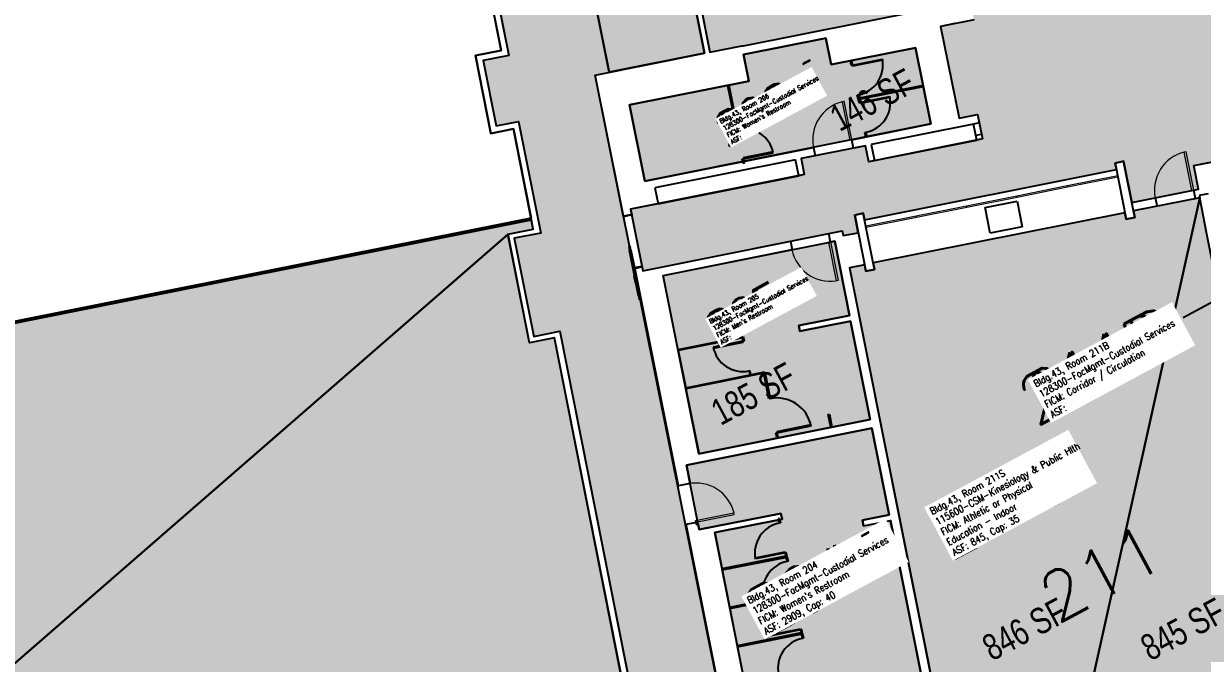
# Model space of a CAD drawing. Header units: inches. Extents: x 69213732 to 69221603, y 27657838 to 27667119.
# Drawn here: x 69215015 to 69216098, y 27664151 to 27664739 of the extents above; entities that cross this region are included whole.
import ezdxf
from ezdxf.enums import TextEntityAlignment as Align

# ---------------------------------------------------------------- set-up
doc = ezdxf.new("R2010")
doc.units = ezdxf.units.IN
doc.header["$LTSCALE"] = 100
doc.header["$MEASUREMENT"] = 0
for name, color, linetype in [('A-DOOR', 2, 'CONTINUOUS'), ('A-FLOR', 3, 'CONTINUOUS'), ('A-GLAZ', 1, 'CONTINUOUS'), ('A-GLAZ-SILL', 2, 'CONTINUOUS'), ('A-IDEN-FNUM', 1, 'CONTINUOUS'), ('A-IDEN-RNUM', 7, 'CONTINUOUS'), ('A-IDEN-SNUM', 4, 'CONTINUOUS'), ('A-IDEN-VNUM', 4, 'CONTINUOUS'), ('A-WALL', 5, 'CONTINUOUS'), ('AREA-ASSIGN', 7, 'CONTINUOUS'), ('AREA-GROSS', 1, 'CONTINUOUS'), ('AREA-TEXT', 3, 'CONTINUOUS'), ('Rooms-Category-Color', 7, 'CONTINUOUS'), ('Rooms-College-Color', 7, 'CONTINUOUS'), ('Rooms-Department-Color', 7, 'CONTINUOUS'), ('Rooms-Division-Color', 7, 'CONTINUOUS'), ('Rooms-Information', 7, 'CONTINUOUS')]:
    doc.layers.add(name, color=color, linetype=linetype)
doc.styles.add('AREA', font='arial.ttf', dxfattribs={"width": 0.75, "height": 24})
doc.styles.add('ROOMFNUMBER', font='SIMPLEX.SHX', dxfattribs={"height": 0.8333})
doc.styles.add('ROOMSNUMBER', font='TXT.shx', dxfattribs={"height": 0.03})
doc.styles.add('ROOMVNUMBER', font='simplex.shx', dxfattribs={"width": 0.85})

# ---------------------------------------------------------------- blocks, each defined once
blk = doc.blocks.new('Single-Flush - SLO 3_ X 8_-4_-34-BACKGROUND Level 2 Parent View')
at = {"layer": 'A-DOOR', "lineweight": 20}
for p, q in [((16.2, 3.9), (16.2, 40)), ((18, 40), (16.2, 40)), ((18, 3.9), (18, 40)), ((18, 3.9), (16.2, 3.9))]:
    blk.add_line(p, q, dxfattribs=at)
at = {"layer": 'A-DOOR', "lineweight": 5}
blk.add_arc((18, 3.9), 36.1, 92.7812, 180, dxfattribs=at)
blk = doc.blocks.new('Single-Flush - 36_ x 84_-48-BACKGROUND Level 2 Parent View')
at = {"layer": 'A-DOOR', "lineweight": 20}
for p, q in [((16.2, -3.9), (16.2, -40)), ((18, -3.9), (16.2, -3.9)), ((18, -3.9), (18, -40)), ((18, -40), (16.2, -40))]:
    blk.add_line(p, q, dxfattribs=at)
at = {"layer": 'A-DOOR', "lineweight": 5}
blk.add_arc((18, -3.9), 36.1, 180, 267.2188, dxfattribs=at)
blk = doc.blocks.new('Single-Flush - 36_ x 84_-50-BACKGROUND Level 2 Parent View')
at = {"layer": 'A-DOOR', "lineweight": 20}
for p, q in [((16.2, 3.9), (16.2, 40)), ((18, 40), (16.2, 40)), ((18, 3.9), (18, 40)), ((18, 3.9), (16.2, 3.9))]:
    blk.add_line(p, q, dxfattribs=at)
at = {"layer": 'A-DOOR', "lineweight": 5}
blk.add_arc((18, 3.9), 36.1, 92.7812, 180, dxfattribs=at)
blk = doc.blocks.new('Single-Flush - 36_ x 84_-1152-BACKGROUND Level 2 Parent View')
at = {"layer": 'A-DOOR', "lineweight": 20}
for p, q in [((16.2, 3.8), (16.2, 39.8)), ((18, 39.8), (16.2, 39.8)), ((18, 3.8), (18, 39.8)), ((18, 3.8), (16.2, 3.8))]:
    blk.add_line(p, q, dxfattribs=at)
at = {"layer": 'A-DOOR', "lineweight": 5}
blk.add_arc((18, 3.8), 36.1, 92.7812, 180, dxfattribs=at)

msp = doc.modelspace()

# ---------------------------------------------------------------- hatches: boundary and pattern name
at = {"layer": 'Rooms-Category-Color', "true_color": 0xadadad}
for points in [[(69215622, 27663887), (69215699, 27663902.4), (69215540.2, 27664691.7), (69215640.7, 27664711.7), (69215214.8, 27666840.2), (69215042.5, 27666805.8), (69215065.3, 27666691.3), (69215071.2, 27666692.4), (69215076.6, 27666665.5), (69215070.7, 27666664.3), (69215111.8, 27666458.4), (69215117.7, 27666459.5), (69215123.1, 27666432.6), (69215117.2, 27666431.4), (69215158.8, 27666223), (69215164.7, 27666224.2), (69215170.1, 27666197.2), (69215164.2, 27666196), (69215187.9, 27666077.1), (69215162.8, 27666072.1), (69215180.8, 27665981.9), (69215211.8, 27665988.1), (69215217, 27665961.9), (69215211.2, 27665960.7), (69215226, 27665886.4), (69215204.2, 27665882), (69215216.1, 27665822.2), (69215237.9, 27665826.5), (69215252.8, 27665752.3), (69215258.6, 27665753.5), (69215264, 27665726.5), (69215258.1, 27665725.3), (69215299.7, 27665516.9), (69215305.6, 27665518.1), (69215311, 27665491.1), (69215305.1, 27665490), (69215346.7, 27665281.6), (69215352.6, 27665282.7), (69215358, 27665255.8), (69215352.1, 27665254.6), (69215393.7, 27665046.2), (69215399.6, 27665047.4), (69215405, 27665020.4), (69215399.1, 27665019.3), (69215438.3, 27664822.6), (69215444.2, 27664823.8), (69215449.6, 27664796.8), (69215443.7, 27664795.7), (69215460.9, 27664709.6), (69215437.3, 27664704.9), (69215449.2, 27664645.1), (69215469.9, 27664649.1), (69215490.2, 27664546.5), (69215465.9, 27664541.7), (69215483.9, 27664451.5), (69215507.9, 27664456.2), (69215604.4, 27663968.9), (69215605.6, 27663969.1)], [(69217293.5, 27664338.1), (69217369.4, 27664378.9), (69217358.5, 27664399.2), (69217359, 27664399.5), (69217041.6, 27664987.3), (69216572.3, 27664893.7), (69216549.1, 27665009.9), (69216103.4, 27664923.2), (69216100.2, 27664918.3), (69216122.3, 27664803.7), (69215984.8, 27664777.5), (69215906.7, 27664922.5), (69216059.7, 27664953), (69216041.5, 27665044.1), (69215859.7, 27665007.3), (69215852.5, 27665020.7), (69215873.1, 27665031.8), (69215816.3, 27665137.4), (69215678.1, 27665063), (69215845.3, 27664752.3), (69215885, 27664760.2), (69215888.5, 27664742.5), (69215857.8, 27664736.3), (69215874.7, 27664651.9), (69215891.7, 27664655.3), (69215896.2, 27664632.9), (69215791.8, 27664612), (69215788.8, 27664626.7), (69215729.5, 27664614.9), (69215732.4, 27664600.2), (69215572.8, 27664568.3), (69215584.1, 27664511.9), (69215767.3, 27664548.5), (69215768.1, 27664544.1), (69215782.1, 27664546.8), (69215778.9, 27664563), (69215786.7, 27664564.6), (69215787.9, 27664558.7), (69216019.3, 27664604.9), (69216018.1, 27664610.8), (69216026, 27664612.4), (69216033.5, 27664574.5), (69216094.7, 27664586.7), (69216090.4, 27664608.4), (69216163.3, 27664623), (69216167.6, 27664601.3), (69216231.4, 27664614), (69216223.8, 27664651.9), (69216231.7, 27664653.4), (69216232.8, 27664647.5), (69216464.3, 27664693.7), (69216463.1, 27664699.6), (69216470.9, 27664701.2), (69216478.5, 27664663.3), (69216541.6, 27664675.9), (69216537.3, 27664697.6), (69216635, 27664717.1), (69216639.3, 27664695.4), (69216702.6, 27664708), (69216695, 27664745.9), (69216702.9, 27664747.5), (69216704, 27664741.6), (69216935.5, 27664787.8), (69216934.3, 27664793.7), (69216942.1, 27664795.3), (69216945.4, 27664779.1), (69216994.5, 27664788.9), (69216991.9, 27664793.6), (69216988.3, 27664791.6), (69216959, 27664846.1), (69217009.8, 27664873.5), (69217101.3, 27664703.6), (69217054.1, 27664678.2), (69217084.1, 27664622.4), (69217094.8, 27664627.9), (69217131.4, 27664647.6), (69217129.7, 27664642), (69217146.4, 27664611), (69217145.9, 27664610.7), (69217287, 27664348.4), (69217287.7, 27664348.8)], [(69215625.8, 27664813.4), (69215645.8, 27664712.8), (69215675, 27664718.6), (69215675.1, 27664718.2), (69215840, 27664751.1), (69215783.3, 27664856.5), (69215748.8, 27664838)], [(69215585.8, 27664594.2), (69215571.8, 27664664.2), (69215681.5, 27664686.1), (69215676.6, 27664710.5), (69215752.4, 27664725.6), (69215757.3, 27664701.2), (69215834.7, 27664716.7), (69215848.7, 27664646.7)], [(69215602.9, 27664507.6), (69215760.4, 27664538.9), (69215774, 27664470.8), (69215727.5, 27664461.5), (69215728.5, 27664456.4), (69215775, 27664465.6), (69215793.1, 27664375.2), (69215635.6, 27664343.7)], [(69215624.1, 27664333.3), (69215794.6, 27664367.3), (69215810.6, 27664287.5), (69215786, 27664282.6), (69215786.9, 27664277.3), (69215811.7, 27664282.3), (69215849.2, 27664094.6), (69215824.4, 27664089.7), (69215825.4, 27664084.4), (69215830, 27664085.3), (69215841.5, 27664027.9), (69215704.2, 27664000.5), (69215650.1, 27664271.2), (69215712, 27664283.5), (69215710.9, 27664288.9), (69215636, 27664274)]]:
    msp.add_hatch(color=253, dxfattribs=at).paths.add_polyline_path(points)
at = {"layer": 'Rooms-Category-Color', "true_color": 0xfbafa2}
for points in [[(69216095.9, 27664578.9), (69216035.1, 27664566.8), (69216036.3, 27664560.9), (69216028.4, 27664559.3), (69216027.2, 27664565.2), (69215795.8, 27664519), (69215797, 27664513.1), (69215789.1, 27664511.5), (69215788, 27664517.4), (69215774, 27664514.6), (69215919.4, 27663786.1)], [(69215460.3, 27664545.6), (69215483.3, 27664550.1), (69215481.7, 27664558.5), (69214230.9, 27664308.8), (69214372.5, 27663599.6)]]:
    msp.add_hatch(color=21, dxfattribs=at).paths.add_polyline_path(points)
at = {"layer": 'Rooms-Category-Color', "true_color": 0xffe090}
for points in [[(69215919.4, 27663786.1), (69215939.8, 27663790.2), (69215989.4, 27663800), (69216052.8, 27663812.5), (69216050.5, 27663824.3), (69216074, 27663829), (69216076.4, 27663817.2), (69216241.4, 27663849.9), (69216222.7, 27663943.4), (69216172.4, 27664195.3), (69216172.4, 27664195.3), (69216102.5, 27664545.6), (69216095.9, 27664578.9)], [(69214372.5, 27663599.6), (69215621.5, 27663848.9), (69215503, 27664450.3), (69215480, 27664445.7), (69215460.3, 27664545.6)]]:
    msp.add_hatch(color=41, dxfattribs=at).paths.add_polyline_path(points)
at = {"layer": 'Rooms-College-Color', "true_color": 0xffe090}
for points in [[(69215622, 27663887), (69215699, 27663902.4), (69215540.2, 27664691.7), (69215640.7, 27664711.7), (69215214.8, 27666840.2), (69215042.5, 27666805.8), (69215065.3, 27666691.3), (69215071.2, 27666692.4), (69215076.6, 27666665.5), (69215070.7, 27666664.3), (69215111.8, 27666458.4), (69215117.7, 27666459.5), (69215123.1, 27666432.6), (69215117.2, 27666431.4), (69215158.8, 27666223), (69215164.7, 27666224.2), (69215170.1, 27666197.2), (69215164.2, 27666196), (69215187.9, 27666077.1), (69215162.8, 27666072.1), (69215180.8, 27665981.9), (69215211.8, 27665988.1), (69215217, 27665961.9), (69215211.2, 27665960.7), (69215226, 27665886.4), (69215204.2, 27665882), (69215216.1, 27665822.2), (69215237.9, 27665826.5), (69215252.8, 27665752.3), (69215258.6, 27665753.5), (69215264, 27665726.5), (69215258.1, 27665725.3), (69215299.7, 27665516.9), (69215305.6, 27665518.1), (69215311, 27665491.1), (69215305.1, 27665490), (69215346.7, 27665281.6), (69215352.6, 27665282.7), (69215358, 27665255.8), (69215352.1, 27665254.6), (69215393.7, 27665046.2), (69215399.6, 27665047.4), (69215405, 27665020.4), (69215399.1, 27665019.3), (69215438.3, 27664822.6), (69215444.2, 27664823.8), (69215449.6, 27664796.8), (69215443.7, 27664795.7), (69215460.9, 27664709.6), (69215437.3, 27664704.9), (69215449.2, 27664645.1), (69215469.9, 27664649.1), (69215490.2, 27664546.5), (69215465.9, 27664541.7), (69215483.9, 27664451.5), (69215507.9, 27664456.2), (69215604.4, 27663968.9), (69215605.6, 27663969.1)], [(69217293.5, 27664338.1), (69217369.4, 27664378.9), (69217358.5, 27664399.2), (69217359, 27664399.5), (69217041.6, 27664987.3), (69216572.3, 27664893.7), (69216549.1, 27665009.9), (69216103.4, 27664923.2), (69216100.2, 27664918.3), (69216122.3, 27664803.7), (69215984.8, 27664777.5), (69215906.7, 27664922.5), (69216059.7, 27664953), (69216041.5, 27665044.1), (69215859.7, 27665007.3), (69215852.5, 27665020.7), (69215873.1, 27665031.8), (69215816.3, 27665137.4), (69215678.1, 27665063), (69215845.3, 27664752.3), (69215885, 27664760.2), (69215888.5, 27664742.5), (69215857.8, 27664736.3), (69215874.7, 27664651.9), (69215891.7, 27664655.3), (69215896.2, 27664632.9), (69215791.8, 27664612), (69215788.8, 27664626.7), (69215729.5, 27664614.9), (69215732.4, 27664600.2), (69215572.8, 27664568.3), (69215584.1, 27664511.9), (69215767.3, 27664548.5), (69215768.1, 27664544.1), (69215782.1, 27664546.8), (69215778.9, 27664563), (69215786.7, 27664564.6), (69215787.9, 27664558.7), (69216019.3, 27664604.9), (69216018.1, 27664610.8), (69216026, 27664612.4), (69216033.5, 27664574.5), (69216094.7, 27664586.7), (69216090.4, 27664608.4), (69216163.3, 27664623), (69216167.6, 27664601.3), (69216231.4, 27664614), (69216223.8, 27664651.9), (69216231.7, 27664653.4), (69216232.8, 27664647.5), (69216464.3, 27664693.7), (69216463.1, 27664699.6), (69216470.9, 27664701.2), (69216478.5, 27664663.3), (69216541.6, 27664675.9), (69216537.3, 27664697.6), (69216635, 27664717.1), (69216639.3, 27664695.4), (69216702.6, 27664708), (69216695, 27664745.9), (69216702.9, 27664747.5), (69216704, 27664741.6), (69216935.5, 27664787.8), (69216934.3, 27664793.7), (69216942.1, 27664795.3), (69216945.4, 27664779.1), (69216994.5, 27664788.9), (69216991.9, 27664793.6), (69216988.3, 27664791.6), (69216959, 27664846.1), (69217009.8, 27664873.5), (69217101.3, 27664703.6), (69217054.1, 27664678.2), (69217084.1, 27664622.4), (69217094.8, 27664627.9), (69217131.4, 27664647.6), (69217129.7, 27664642), (69217146.4, 27664611), (69217145.9, 27664610.7), (69217287, 27664348.4), (69217287.7, 27664348.8)], [(69216095.9, 27664578.9), (69216035.1, 27664566.8), (69216036.3, 27664560.9), (69216028.4, 27664559.3), (69216027.2, 27664565.2), (69215795.8, 27664519), (69215797, 27664513.1), (69215789.1, 27664511.5), (69215788, 27664517.4), (69215774, 27664514.6), (69215919.4, 27663786.1)], [(69215460.3, 27664545.6), (69215483.3, 27664550.1), (69215481.7, 27664558.5), (69214230.9, 27664308.8), (69214372.5, 27663599.6)], [(69215624.1, 27664333.3), (69215794.6, 27664367.3), (69215810.6, 27664287.5), (69215786, 27664282.6), (69215786.9, 27664277.3), (69215811.7, 27664282.3), (69215849.2, 27664094.6), (69215824.4, 27664089.7), (69215825.4, 27664084.4), (69215830, 27664085.3), (69215841.5, 27664027.9), (69215704.2, 27664000.5), (69215650.1, 27664271.2), (69215712, 27664283.5), (69215710.9, 27664288.9), (69215636, 27664274)]]:
    msp.add_hatch(color=41, dxfattribs=at).paths.add_polyline_path(points)
at = {"layer": 'Rooms-College-Color', "true_color": 0xadadad}
for points in [[(69215625.8, 27664813.4), (69215645.8, 27664712.8), (69215675, 27664718.6), (69215675.1, 27664718.2), (69215840, 27664751.1), (69215783.3, 27664856.5), (69215748.8, 27664838)], [(69215585.8, 27664594.2), (69215571.8, 27664664.2), (69215681.5, 27664686.1), (69215676.6, 27664710.5), (69215752.4, 27664725.6), (69215757.3, 27664701.2), (69215834.7, 27664716.7), (69215848.7, 27664646.7)], [(69215919.4, 27663786.1), (69215939.8, 27663790.2), (69215989.4, 27663800), (69216052.8, 27663812.5), (69216050.5, 27663824.3), (69216074, 27663829), (69216076.4, 27663817.2), (69216241.4, 27663849.9), (69216222.7, 27663943.4), (69216172.4, 27664195.3), (69216172.4, 27664195.3), (69216102.5, 27664545.6), (69216095.9, 27664578.9)], [(69214372.5, 27663599.6), (69215621.5, 27663848.9), (69215503, 27664450.3), (69215480, 27664445.7), (69215460.3, 27664545.6)], [(69215602.9, 27664507.6), (69215760.4, 27664538.9), (69215774, 27664470.8), (69215727.5, 27664461.5), (69215728.5, 27664456.4), (69215775, 27664465.6), (69215793.1, 27664375.2), (69215635.6, 27664343.7)]]:
    msp.add_hatch(color=253, dxfattribs=at).paths.add_polyline_path(points)
at = {"layer": 'Rooms-Department-Color', "true_color": 0xacacac}
for points in [[(69215622, 27663887), (69215699, 27663902.4), (69215540.2, 27664691.7), (69215640.7, 27664711.7), (69215214.8, 27666840.2), (69215042.5, 27666805.8), (69215065.3, 27666691.3), (69215071.2, 27666692.4), (69215076.6, 27666665.5), (69215070.7, 27666664.3), (69215111.8, 27666458.4), (69215117.7, 27666459.5), (69215123.1, 27666432.6), (69215117.2, 27666431.4), (69215158.8, 27666223), (69215164.7, 27666224.2), (69215170.1, 27666197.2), (69215164.2, 27666196), (69215187.9, 27666077.1), (69215162.8, 27666072.1), (69215180.8, 27665981.9), (69215211.8, 27665988.1), (69215217, 27665961.9), (69215211.2, 27665960.7), (69215226, 27665886.4), (69215204.2, 27665882), (69215216.1, 27665822.2), (69215237.9, 27665826.5), (69215252.8, 27665752.3), (69215258.6, 27665753.5), (69215264, 27665726.5), (69215258.1, 27665725.3), (69215299.7, 27665516.9), (69215305.6, 27665518.1), (69215311, 27665491.1), (69215305.1, 27665490), (69215346.7, 27665281.6), (69215352.6, 27665282.7), (69215358, 27665255.8), (69215352.1, 27665254.6), (69215393.7, 27665046.2), (69215399.6, 27665047.4), (69215405, 27665020.4), (69215399.1, 27665019.3), (69215438.3, 27664822.6), (69215444.2, 27664823.8), (69215449.6, 27664796.8), (69215443.7, 27664795.7), (69215460.9, 27664709.6), (69215437.3, 27664704.9), (69215449.2, 27664645.1), (69215469.9, 27664649.1), (69215490.2, 27664546.5), (69215465.9, 27664541.7), (69215483.9, 27664451.5), (69215507.9, 27664456.2), (69215604.4, 27663968.9), (69215605.6, 27663969.1)], [(69217293.5, 27664338.1), (69217369.4, 27664378.9), (69217358.5, 27664399.2), (69217359, 27664399.5), (69217041.6, 27664987.3), (69216572.3, 27664893.7), (69216549.1, 27665009.9), (69216103.4, 27664923.2), (69216100.2, 27664918.3), (69216122.3, 27664803.7), (69215984.8, 27664777.5), (69215906.7, 27664922.5), (69216059.7, 27664953), (69216041.5, 27665044.1), (69215859.7, 27665007.3), (69215852.5, 27665020.7), (69215873.1, 27665031.8), (69215816.3, 27665137.4), (69215678.1, 27665063), (69215845.3, 27664752.3), (69215885, 27664760.2), (69215888.5, 27664742.5), (69215857.8, 27664736.3), (69215874.7, 27664651.9), (69215891.7, 27664655.3), (69215896.2, 27664632.9), (69215791.8, 27664612), (69215788.8, 27664626.7), (69215729.5, 27664614.9), (69215732.4, 27664600.2), (69215572.8, 27664568.3), (69215584.1, 27664511.9), (69215767.3, 27664548.5), (69215768.1, 27664544.1), (69215782.1, 27664546.8), (69215778.9, 27664563), (69215786.7, 27664564.6), (69215787.9, 27664558.7), (69216019.3, 27664604.9), (69216018.1, 27664610.8), (69216026, 27664612.4), (69216033.5, 27664574.5), (69216094.7, 27664586.7), (69216090.4, 27664608.4), (69216163.3, 27664623), (69216167.6, 27664601.3), (69216231.4, 27664614), (69216223.8, 27664651.9), (69216231.7, 27664653.4), (69216232.8, 27664647.5), (69216464.3, 27664693.7), (69216463.1, 27664699.6), (69216470.9, 27664701.2), (69216478.5, 27664663.3), (69216541.6, 27664675.9), (69216537.3, 27664697.6), (69216635, 27664717.1), (69216639.3, 27664695.4), (69216702.6, 27664708), (69216695, 27664745.9), (69216702.9, 27664747.5), (69216704, 27664741.6), (69216935.5, 27664787.8), (69216934.3, 27664793.7), (69216942.1, 27664795.3), (69216945.4, 27664779.1), (69216994.5, 27664788.9), (69216991.9, 27664793.6), (69216988.3, 27664791.6), (69216959, 27664846.1), (69217009.8, 27664873.5), (69217101.3, 27664703.6), (69217054.1, 27664678.2), (69217084.1, 27664622.4), (69217094.8, 27664627.9), (69217131.4, 27664647.6), (69217129.7, 27664642), (69217146.4, 27664611), (69217145.9, 27664610.7), (69217287, 27664348.4), (69217287.7, 27664348.8)], [(69215625.8, 27664813.4), (69215645.8, 27664712.8), (69215675, 27664718.6), (69215675.1, 27664718.2), (69215840, 27664751.1), (69215783.3, 27664856.5), (69215748.8, 27664838)], [(69215585.8, 27664594.2), (69215571.8, 27664664.2), (69215681.5, 27664686.1), (69215676.6, 27664710.5), (69215752.4, 27664725.6), (69215757.3, 27664701.2), (69215834.7, 27664716.7), (69215848.7, 27664646.7)], [(69215602.9, 27664507.6), (69215760.4, 27664538.9), (69215774, 27664470.8), (69215727.5, 27664461.5), (69215728.5, 27664456.4), (69215775, 27664465.6), (69215793.1, 27664375.2), (69215635.6, 27664343.7)], [(69215624.1, 27664333.3), (69215794.6, 27664367.3), (69215810.6, 27664287.5), (69215786, 27664282.6), (69215786.9, 27664277.3), (69215811.7, 27664282.3), (69215849.2, 27664094.6), (69215824.4, 27664089.7), (69215825.4, 27664084.4), (69215830, 27664085.3), (69215841.5, 27664027.9), (69215704.2, 27664000.5), (69215650.1, 27664271.2), (69215712, 27664283.5), (69215710.9, 27664288.9), (69215636, 27664274)]]:
    msp.add_hatch(color=253, dxfattribs=at).paths.add_polyline_path(points)
at = {"layer": 'Rooms-Department-Color', "true_color": 0xffe090}
for points in [[(69216095.9, 27664578.9), (69216035.1, 27664566.8), (69216036.3, 27664560.9), (69216028.4, 27664559.3), (69216027.2, 27664565.2), (69215795.8, 27664519), (69215797, 27664513.1), (69215789.1, 27664511.5), (69215788, 27664517.4), (69215774, 27664514.6), (69215919.4, 27663786.1)], [(69215460.3, 27664545.6), (69215483.3, 27664550.1), (69215481.7, 27664558.5), (69214230.9, 27664308.8), (69214372.5, 27663599.6)]]:
    msp.add_hatch(color=41, dxfattribs=at).paths.add_polyline_path(points)
at = {"layer": 'Rooms-Department-Color', "true_color": 0x604aed}
for points in [[(69215919.4, 27663786.1), (69215939.8, 27663790.2), (69215989.4, 27663800), (69216052.8, 27663812.5), (69216050.5, 27663824.3), (69216074, 27663829), (69216076.4, 27663817.2), (69216241.4, 27663849.9), (69216222.7, 27663943.4), (69216172.4, 27664195.3), (69216172.4, 27664195.3), (69216102.5, 27664545.6), (69216095.9, 27664578.9)], [(69214372.5, 27663599.6), (69215621.5, 27663848.9), (69215503, 27664450.3), (69215480, 27664445.7), (69215460.3, 27664545.6)]]:
    msp.add_hatch(color=173, dxfattribs=at).paths.add_polyline_path(points)
at = {"layer": 'Rooms-Division-Color', "true_color": 0xadadad}
for points in [[(69215622, 27663887), (69215699, 27663902.4), (69215540.2, 27664691.7), (69215640.7, 27664711.7), (69215214.8, 27666840.2), (69215042.5, 27666805.8), (69215065.3, 27666691.3), (69215071.2, 27666692.4), (69215076.6, 27666665.5), (69215070.7, 27666664.3), (69215111.8, 27666458.4), (69215117.7, 27666459.5), (69215123.1, 27666432.6), (69215117.2, 27666431.4), (69215158.8, 27666223), (69215164.7, 27666224.2), (69215170.1, 27666197.2), (69215164.2, 27666196), (69215187.9, 27666077.1), (69215162.8, 27666072.1), (69215180.8, 27665981.9), (69215211.8, 27665988.1), (69215217, 27665961.9), (69215211.2, 27665960.7), (69215226, 27665886.4), (69215204.2, 27665882), (69215216.1, 27665822.2), (69215237.9, 27665826.5), (69215252.8, 27665752.3), (69215258.6, 27665753.5), (69215264, 27665726.5), (69215258.1, 27665725.3), (69215299.7, 27665516.9), (69215305.6, 27665518.1), (69215311, 27665491.1), (69215305.1, 27665490), (69215346.7, 27665281.6), (69215352.6, 27665282.7), (69215358, 27665255.8), (69215352.1, 27665254.6), (69215393.7, 27665046.2), (69215399.6, 27665047.4), (69215405, 27665020.4), (69215399.1, 27665019.3), (69215438.3, 27664822.6), (69215444.2, 27664823.8), (69215449.6, 27664796.8), (69215443.7, 27664795.7), (69215460.9, 27664709.6), (69215437.3, 27664704.9), (69215449.2, 27664645.1), (69215469.9, 27664649.1), (69215490.2, 27664546.5), (69215465.9, 27664541.7), (69215483.9, 27664451.5), (69215507.9, 27664456.2), (69215604.4, 27663968.9), (69215605.6, 27663969.1)], [(69217293.5, 27664338.1), (69217369.4, 27664378.9), (69217358.5, 27664399.2), (69217359, 27664399.5), (69217041.6, 27664987.3), (69216572.3, 27664893.7), (69216549.1, 27665009.9), (69216103.4, 27664923.2), (69216100.2, 27664918.3), (69216122.3, 27664803.7), (69215984.8, 27664777.5), (69215906.7, 27664922.5), (69216059.7, 27664953), (69216041.5, 27665044.1), (69215859.7, 27665007.3), (69215852.5, 27665020.7), (69215873.1, 27665031.8), (69215816.3, 27665137.4), (69215678.1, 27665063), (69215845.3, 27664752.3), (69215885, 27664760.2), (69215888.5, 27664742.5), (69215857.8, 27664736.3), (69215874.7, 27664651.9), (69215891.7, 27664655.3), (69215896.2, 27664632.9), (69215791.8, 27664612), (69215788.8, 27664626.7), (69215729.5, 27664614.9), (69215732.4, 27664600.2), (69215572.8, 27664568.3), (69215584.1, 27664511.9), (69215767.3, 27664548.5), (69215768.1, 27664544.1), (69215782.1, 27664546.8), (69215778.9, 27664563), (69215786.7, 27664564.6), (69215787.9, 27664558.7), (69216019.3, 27664604.9), (69216018.1, 27664610.8), (69216026, 27664612.4), (69216033.5, 27664574.5), (69216094.7, 27664586.7), (69216090.4, 27664608.4), (69216163.3, 27664623), (69216167.6, 27664601.3), (69216231.4, 27664614), (69216223.8, 27664651.9), (69216231.7, 27664653.4), (69216232.8, 27664647.5), (69216464.3, 27664693.7), (69216463.1, 27664699.6), (69216470.9, 27664701.2), (69216478.5, 27664663.3), (69216541.6, 27664675.9), (69216537.3, 27664697.6), (69216635, 27664717.1), (69216639.3, 27664695.4), (69216702.6, 27664708), (69216695, 27664745.9), (69216702.9, 27664747.5), (69216704, 27664741.6), (69216935.5, 27664787.8), (69216934.3, 27664793.7), (69216942.1, 27664795.3), (69216945.4, 27664779.1), (69216994.5, 27664788.9), (69216991.9, 27664793.6), (69216988.3, 27664791.6), (69216959, 27664846.1), (69217009.8, 27664873.5), (69217101.3, 27664703.6), (69217054.1, 27664678.2), (69217084.1, 27664622.4), (69217094.8, 27664627.9), (69217131.4, 27664647.6), (69217129.7, 27664642), (69217146.4, 27664611), (69217145.9, 27664610.7), (69217287, 27664348.4), (69217287.7, 27664348.8)], [(69215625.8, 27664813.4), (69215645.8, 27664712.8), (69215675, 27664718.6), (69215675.1, 27664718.2), (69215840, 27664751.1), (69215783.3, 27664856.5), (69215748.8, 27664838)], [(69215585.8, 27664594.2), (69215571.8, 27664664.2), (69215681.5, 27664686.1), (69215676.6, 27664710.5), (69215752.4, 27664725.6), (69215757.3, 27664701.2), (69215834.7, 27664716.7), (69215848.7, 27664646.7)], [(69215602.9, 27664507.6), (69215760.4, 27664538.9), (69215774, 27664470.8), (69215727.5, 27664461.5), (69215728.5, 27664456.4), (69215775, 27664465.6), (69215793.1, 27664375.2), (69215635.6, 27664343.7)], [(69215624.1, 27664333.3), (69215794.6, 27664367.3), (69215810.6, 27664287.5), (69215786, 27664282.6), (69215786.9, 27664277.3), (69215811.7, 27664282.3), (69215849.2, 27664094.6), (69215824.4, 27664089.7), (69215825.4, 27664084.4), (69215830, 27664085.3), (69215841.5, 27664027.9), (69215704.2, 27664000.5), (69215650.1, 27664271.2), (69215712, 27664283.5), (69215710.9, 27664288.9), (69215636, 27664274)]]:
    msp.add_hatch(color=253, dxfattribs=at).paths.add_polyline_path(points)
at = {"layer": 'Rooms-Division-Color', "true_color": 0xffe090}
for points in [[(69216095.9, 27664578.9), (69216035.1, 27664566.8), (69216036.3, 27664560.9), (69216028.4, 27664559.3), (69216027.2, 27664565.2), (69215795.8, 27664519), (69215797, 27664513.1), (69215789.1, 27664511.5), (69215788, 27664517.4), (69215774, 27664514.6), (69215919.4, 27663786.1)], [(69215460.3, 27664545.6), (69215483.3, 27664550.1), (69215481.7, 27664558.5), (69214230.9, 27664308.8), (69214372.5, 27663599.6)]]:
    msp.add_hatch(color=41, dxfattribs=at).paths.add_polyline_path(points)
at = {"layer": 'Rooms-Division-Color', "true_color": 0x604aed}
for points in [[(69215919.4, 27663786.1), (69215939.8, 27663790.2), (69215989.4, 27663800), (69216052.8, 27663812.5), (69216050.5, 27663824.3), (69216074, 27663829), (69216076.4, 27663817.2), (69216241.4, 27663849.9), (69216222.7, 27663943.4), (69216172.4, 27664195.3), (69216172.4, 27664195.3), (69216102.5, 27664545.6), (69216095.9, 27664578.9)], [(69214372.5, 27663599.6), (69215621.5, 27663848.9), (69215503, 27664450.3), (69215480, 27664445.7), (69215460.3, 27664545.6)]]:
    msp.add_hatch(color=173, dxfattribs=at).paths.add_polyline_path(points)

# ---------------------------------------------------------------- linework, layer by layer
at = {"layer": 'A-DOOR'}
for p, q in [((69215566.6, 27664562.3), (69215573.1, 27664563.5)), ((69215572.9, 27664530.7), (69215572, 27664530.6)), ((69215572, 27664530.6), (69215580.3, 27664488.9)), ((69215581.3, 27664489.1), (69215572.9, 27664530.7)), ((69215576.3, 27664514), (69215582.8, 27664515.3)), ((69215576.2, 27664506.6), (69215576.5, 27664505.3)), ((69215576.2, 27664506.6), (69215576.5, 27664505.3)), ((69215577.6, 27664499.8), (69215576.2, 27664506.6)), ((69215580.3, 27664488.9), (69215581.3, 27664489.1))]:
    msp.add_line(p, q, dxfattribs=at)
at = {"layer": 'A-DOOR', "lineweight": 20}
for p, q in [((69215572.7, 27664534.3), (69215570.8, 27664533.9)), ((69215573.4, 27664530.8), (69215572.7, 27664534.3)), ((69215570.8, 27664533.9), (69215571.5, 27664530.5)), ((69215571.5, 27664530.5), (69215573.4, 27664530.8)), ((69215581.7, 27664489.2), (69215579.8, 27664488.8)), ((69215579.8, 27664488.8), (69215580.5, 27664485.3)), ((69215580.5, 27664485.3), (69215582.4, 27664485.7)), ((69215582.4, 27664485.7), (69215581.7, 27664489.2))]:
    msp.add_line(p, q, dxfattribs=at)
at = {"layer": 'A-DOOR', "lineweight": 5}
for p, q in [((69215579.8, 27664488.8), (69215571.5, 27664530.5)), ((69215573.4, 27664530.8), (69215576.7, 27664514.7)), ((69215579, 27664502.9), (69215581.7, 27664489.2))]:
    msp.add_line(p, q, dxfattribs=at)
at = {"layer": 'A-FLOR'}
for p, q in [((69215188.4, 27666520.8), (69215553, 27664694.2)), ((69215775, 27664704.5), (69215775.9, 27664704.7)), ((69215775.7, 27664700.6), (69215775, 27664704.5)), ((69215776.7, 27664700.8), (69215775.7, 27664700.6)), ((69215775.9, 27664704.7), (69215776.7, 27664700.8)), ((69215776.7, 27664700.8), (69215804.2, 27664706.3)), ((69215776.9, 27664699.8), (69215776.7, 27664700.8)), ((69215804.4, 27664705.3), (69215776.9, 27664699.8)), ((69215804.2, 27664706.3), (69215804.4, 27664705.3)), ((69215662, 27664682.1), (69215670.1, 27664641.9)), ((69215663, 27664682.3), (69215671, 27664642.1)), ((69215841.6, 27664682.1), (69215781.8, 27664670.2)), ((69215783, 27664669.4), (69215841.8, 27664681.1)), ((69215782.2, 27664673.3), (69215781.2, 27664673.1)), ((69215781.2, 27664673.1), (69215782.2, 27664673.3)), ((69215782.2, 27664668.2), (69215781.2, 27664673.1)), ((69215781.8, 27664670.2), (69215782.6, 27664666.3)), ((69215783.2, 27664668.4), (69215782.2, 27664673.3)), ((69215782.6, 27664666.3), (69215783.6, 27664666.5)), ((69215783.6, 27664666.5), (69215783, 27664669.4)), ((69215783.6, 27664666.5), (69215811, 27664671.9)), ((69215783.8, 27664665.5), (69215783.6, 27664666.5)), ((69215811.2, 27664671), (69215783.8, 27664665.5)), ((69215811, 27664671.9), (69215811.2, 27664671)), ((69215670.1, 27664641.9), (69215671, 27664642.1)), ((69215671, 27664642.1), (69215670.1, 27664641.9)), ((69215788.1, 27664638.8), (69215789.1, 27664639)), ((69215788.9, 27664634.9), (69215788.1, 27664638.8)), ((69215788.9, 27664634.9), (69215789.8, 27664635.1)), ((69215789.1, 27664639), (69215789.8, 27664635.1)), ((69215796.9, 27664613), (69215891.1, 27664631.8)), ((69215703.8, 27664621.1), (69215676.3, 27664615.6)), ((69215675.5, 27664614.4), (69215676.5, 27664614.6)), ((69215676.3, 27664610.5), (69215675.5, 27664614.4)), ((69215676.3, 27664615.6), (69215676.5, 27664614.6)), ((69215677.3, 27664610.7), (69215676.3, 27664610.5)), ((69215676.5, 27664614.6), (69215704, 27664620.1)), ((69215676.5, 27664614.6), (69215677.3, 27664610.7)), ((69215598.1, 27664573.3), (69215727.4, 27664599.2)), ((69215898.6, 27664569.9), (69215928, 27664575.8)), ((69215903.3, 27664546.4), (69215898.6, 27664569.9)), ((69215928, 27664575.8), (69215932.7, 27664552.3)), ((69215481.4, 27664560), (69214230.6, 27664310.3)), ((69214230.9, 27664308.8), (69215481.7, 27664558.5)), ((69215932.7, 27664552.3), (69215903.3, 27664546.4)), ((69215616.5, 27664439.4), (69215676.4, 27664451.3)), ((69215675.6, 27664450.1), (69215616.7, 27664438.4)), ((69215676.2, 27664447.2), (69215675.6, 27664450.1)), ((69215676.4, 27664451.3), (69215677.1, 27664447.4)), ((69215616.7, 27664438.4), (69215616.5, 27664439.4)), ((69215616.5, 27664439.4), (69215616.7, 27664438.4)), ((69215616.7, 27664438.4), (69215623.6, 27664404.1)), ((69215676.2, 27664447.2), (69215648.7, 27664441.7)), ((69215648.7, 27664441.7), (69215648.9, 27664440.7)), ((69215648.9, 27664440.7), (69215676.4, 27664446.2)), ((69215677.1, 27664447.4), (69215676.2, 27664447.2)), ((69215676.4, 27664446.2), (69215676.2, 27664447.2)), ((69215623.6, 27664404.3), (69215696.1, 27664418.8)), ((69215695.3, 27664417.6), (69215623.7, 27664403.3)), ((69215682.6, 27664419.9), (69215681.7, 27664419.7)), ((69215681.7, 27664419.7), (69215682.4, 27664415.8)), ((69215683.4, 27664416), (69215682.4, 27664415.8)), ((69215683.4, 27664416), (69215682.6, 27664419.9)), ((69215700, 27664394.1), (69215695.3, 27664417.6)), ((69215696.1, 27664418.8), (69215701, 27664394.3)), ((69215623.5, 27664404.3), (69215623.7, 27664403.3)), ((69215623.7, 27664403.3), (69215623.6, 27664404.3)), ((69215623.7, 27664403.3), (69215635.5, 27664344.5)), ((69215701, 27664394.3), (69215700, 27664394.1)), ((69215754.5, 27664379.7), (69215755.5, 27664379.9)), ((69215756.9, 27664368), (69215754.5, 27664379.7)), ((69215755.5, 27664379.9), (69215757.9, 27664368.2)), ((69215706.3, 27664362.7), (69215707.3, 27664362.9)), ((69215707.1, 27664358.8), (69215706.3, 27664362.7)), ((69215738.5, 27664370.1), (69215707.1, 27664363.9)), ((69215707.1, 27664363.9), (69215707.3, 27664362.9)), ((69215707.3, 27664362.9), (69215738.7, 27664369.2)), ((69215707.3, 27664362.9), (69215708.1, 27664359)), ((69215738.7, 27664369.2), (69215738.5, 27664370.1)), ((69215757.9, 27664368.2), (69215756.9, 27664368)), ((69215708.1, 27664359), (69215707.1, 27664358.8)), ((69215709.7, 27664284.1), (69215708.8, 27664283.9)), ((69215709.5, 27664280), (69215708.8, 27664283.9)), ((69215710.5, 27664280.2), (69215709.5, 27664280)), ((69215709.7, 27664284.1), (69215710.5, 27664280.2)), ((69215687.4, 27664248), (69215714.8, 27664253.5)), ((69215714.8, 27664253.5), (69215715, 27664252.5)), ((69215716, 27664252.7), (69215715, 27664252.5)), ((69215716.8, 27664248.8), (69215716, 27664252.7)), ((69215715.6, 27664249.6), (69215656.8, 27664237.8)), ((69215657, 27664236.9), (69215716.8, 27664248.8)), ((69215687.6, 27664247), (69215687.4, 27664248)), ((69215715, 27664252.5), (69215687.6, 27664247)), ((69215715, 27664252.5), (69215715.6, 27664249.6)), ((69215716.8, 27664248.8), (69215715.8, 27664248.6)), ((69215716.6, 27664244.7), (69215715.8, 27664248.6)), ((69215717.6, 27664244.9), (69215716.6, 27664244.7)), ((69215716.8, 27664248.8), (69215717.6, 27664244.9)), ((69215722.7, 27664214.3), (69215663.8, 27664202.5)), ((69215664, 27664201.6), (69215723.8, 27664213.5)), ((69215694.4, 27664212.7), (69215721.9, 27664218.2)), ((69215694.6, 27664211.7), (69215694.4, 27664212.7)), ((69215722.1, 27664217.2), (69215694.6, 27664211.7)), ((69215721.9, 27664218.2), (69215722.1, 27664217.2)), ((69215723.1, 27664217.4), (69215722.1, 27664217.2)), ((69215722.1, 27664217.2), (69215722.7, 27664214.3)), ((69215723.8, 27664213.5), (69215722.9, 27664213.3)), ((69215723.6, 27664209.4), (69215722.9, 27664213.3)), ((69215723.8, 27664213.5), (69215723.1, 27664217.4)), ((69215724.6, 27664209.6), (69215723.6, 27664209.4)), ((69215723.8, 27664213.5), (69215724.6, 27664209.6)), ((69215729.7, 27664179), (69215670.9, 27664167.2)), ((69215671.1, 27664166.3), (69215730.9, 27664178.2)), ((69215701.5, 27664177.4), (69215728.9, 27664182.9)), ((69215701.7, 27664176.4), (69215701.5, 27664177.4)), ((69215729.1, 27664181.9), (69215701.7, 27664176.4)), ((69215728.9, 27664182.9), (69215729.1, 27664181.9)), ((69215730.1, 27664182.1), (69215729.1, 27664181.9)), ((69215729.1, 27664181.9), (69215729.7, 27664179)), ((69215730.9, 27664178.2), (69215729.9, 27664178)), ((69215730.7, 27664174.1), (69215729.9, 27664178)), ((69215730.9, 27664178.2), (69215730.1, 27664182.1)), ((69215730.9, 27664178.2), (69215731.7, 27664174.3)), ((69215731.7, 27664174.3), (69215730.7, 27664174.1))]:
    msp.add_line(p, q, dxfattribs=at)
for centre, radius, start, end in [((69215776.7, 27664700.8), 28, 281.2896, 11.2896), ((69215783.6, 27664666.5), 28, 281.2896, 11.2896), ((69215676.5, 27664614.6), 28, 11.2896, 101.2896), ((69215676.2, 27664447.2), 28, 191.2896, 281.2896), ((69215707.3, 27664362.9), 32, 11.2896, 101.2896), ((69215715, 27664252.5), 28, 101.2896, 191.2896), ((69215722.1, 27664217.2), 28, 101.2896, 191.2896), ((69215729.1, 27664181.9), 28, 101.2896, 191.2896), ((69215736.2, 27664146.6), 28, 101.2896, 191.2896)]:
    msp.add_arc(centre, radius, start, end, dxfattribs=at)
at = {"layer": 'A-GLAZ', "lineweight": 9}
for p, q in [((69216019.3, 27664604.9), (69215787.9, 27664558.7)), ((69215974.2, 27664589.8), (69215927.9, 27664580.5)), ((69215928.1, 27664579.6), (69215974.4, 27664588.8)), ((69216020.5, 27664599), (69215974.2, 27664589.8)), ((69215974.2, 27664589.8), (69215974.4, 27664588.8)), ((69215974.4, 27664588.8), (69215974.2, 27664589.8)), ((69215974.4, 27664588.8), (69216020.7, 27664598)), ((69216020.7, 27664598), (69216020.5, 27664599)), ((69215927.9, 27664580.5), (69215881.6, 27664571.3)), ((69215881.8, 27664570.3), (69215928.1, 27664579.6)), ((69215927.9, 27664580.5), (69215928.1, 27664579.6)), ((69215928.1, 27664579.6), (69215927.9, 27664580.5)), ((69215881.6, 27664571.3), (69215835.3, 27664562.1)), ((69215835.5, 27664561.1), (69215881.8, 27664570.3)), ((69215881.6, 27664571.3), (69215881.8, 27664570.3)), ((69215881.8, 27664570.3), (69215881.6, 27664571.3)), ((69215835.3, 27664562.1), (69215789, 27664552.8)), ((69215789.2, 27664551.8), (69215835.5, 27664561.1)), ((69216027.2, 27664565.2), (69215795.8, 27664519)), ((69215835.3, 27664562.1), (69215835.5, 27664561.1)), ((69215835.5, 27664561.1), (69215835.3, 27664562.1)), ((69215789, 27664552.8), (69215789.2, 27664551.8))]:
    msp.add_line(p, q, dxfattribs=at)
at = {"layer": 'A-GLAZ-SILL'}
for p, q in [((69216026, 27664612.4), (69216018.1, 27664610.8)), ((69216018.1, 27664610.8), (69216028.4, 27664559.3)), ((69216036.3, 27664560.9), (69216026, 27664612.4)), ((69215786.7, 27664564.6), (69215778.9, 27664563)), ((69215778.9, 27664563), (69215789.1, 27664511.5)), ((69215797, 27664513.1), (69215786.7, 27664564.6)), ((69216028.4, 27664559.3), (69216036.3, 27664560.9)), ((69215789.1, 27664511.5), (69215797, 27664513.1))]:
    msp.add_line(p, q, dxfattribs=at)
at = {"layer": 'A-IDEN-FNUM'}
msp.add_line((69216080.8, 27664468.9), (69216140.2, 27664500.9), dxfattribs=at)
at = {"layer": 'A-IDEN-VNUM'}
msp.add_line((69216080.8, 27664468.9), (69216140.2, 27664500.9), dxfattribs=at)
at = {"layer": 'A-WALL'}
for p, q in [((69215453.9, 27664714.3), (69215233.2, 27665819.5)), ((69215640.7, 27664711.7), (69215554.2, 27665144.8)), ((69215625.8, 27664813.4), (69215645.8, 27664712.8)), ((69215443.7, 27664795.7), (69215460.9, 27664709.6)), ((69215675.1, 27664718.2), (69215840, 27664751.1)), ((69215870.9, 27664739), (69215857.8, 27664736.3)), ((69215857.8, 27664736.3), (69215874.7, 27664651.9)), ((69215645.8, 27664712.8), (69215675, 27664718.6)), ((69215675, 27664718.6), (69215675.1, 27664718.2)), ((69215752.4, 27664725.6), (69215676.6, 27664710.5)), ((69215757.3, 27664701.2), (69215752.4, 27664725.6)), ((69215430.2, 27664709.6), (69215453.9, 27664714.3)), ((69215444.5, 27664638), (69215430.2, 27664709.6)), ((69215460.9, 27664709.6), (69215437.3, 27664704.9)), ((69215540.2, 27664691.7), (69215640.7, 27664711.7)), ((69215676.6, 27664710.5), (69215681.5, 27664686.1)), ((69215834.7, 27664716.7), (69215757.3, 27664701.2)), ((69215848.7, 27664646.7), (69215834.7, 27664716.7)), ((69215437.3, 27664704.9), (69215449.2, 27664645.1)), ((69215566.2, 27664561.5), (69215540.2, 27664691.7)), ((69215681.5, 27664686.1), (69215571.8, 27664664.2)), ((69215571.8, 27664664.2), (69215585.8, 27664594.2)), ((69215874.7, 27664651.9), (69215891.7, 27664655.3)), ((69215891.7, 27664655.3), (69215893.3, 27664647.6)), ((69215449.2, 27664645.1), (69215469.9, 27664649.1)), ((69215469.9, 27664649.1), (69215490.2, 27664546.5)), ((69215776.3, 27664632.2), (69215848.7, 27664646.7)), ((69215888.1, 27664646.5), (69215794, 27664627.7)), ((69215893.3, 27664647.6), (69215888.1, 27664646.5)), ((69215891.1, 27664631.8), (69215888.1, 27664646.5)), ((69215465.1, 27664642.1), (69215444.5, 27664638)), ((69215483.3, 27664550.1), (69215465.1, 27664642.1)), ((69215777.8, 27664624.5), (69215776.3, 27664632.2)), ((69215890.1, 27664636.4), (69215895.3, 27664637.4)), ((69215896.2, 27664632.9), (69215891.1, 27664631.8)), ((69215895.3, 27664637.4), (69215896.2, 27664632.9)), ((69215585.8, 27664594.2), (69215741, 27664625.2)), ((69215741, 27664625.2), (69215742.5, 27664617.5)), ((69215788.8, 27664626.7), (69215777.8, 27664624.5)), ((69215791.8, 27664612), (69215788.8, 27664626.7)), ((69215794, 27664627.7), (69215796.9, 27664613)), ((69216090.4, 27664608.4), (69216163.3, 27664623)), ((69215724.5, 27664613.9), (69215595.1, 27664588)), ((69215727.4, 27664599.2), (69215724.5, 27664613.9)), ((69215742.5, 27664617.5), (69215729.5, 27664614.9)), ((69215729.5, 27664614.9), (69215732.4, 27664600.2)), ((69215796.9, 27664613), (69215791.8, 27664612)), ((69215732.4, 27664600.2), (69215727.4, 27664599.2)), ((69216094.7, 27664586.7), (69216090.4, 27664608.4)), ((69215595.1, 27664588), (69215598.1, 27664573.3)), ((69216033.5, 27664574.5), (69216055.1, 27664578.8)), ((69216055.1, 27664578.8), (69216056.7, 27664571.1)), ((69216090.4, 27664585.8), (69216094.7, 27664586.7)), ((69216092, 27664578.1), (69216090.4, 27664585.8)), ((69216095.9, 27664578.9), (69216092, 27664578.1)), ((69216103.8, 27664582.5), (69216095.5, 27664580.9)), ((69216095.5, 27664580.9), (69216095.9, 27664578.9)), ((69215598.1, 27664573.3), (69215572.8, 27664568.3)), ((69215572.8, 27664568.3), (69215573.9, 27664563.1)), ((69216056.7, 27664571.1), (69216035.1, 27664566.8)), ((69215573.9, 27664563.1), (69215566.2, 27664561.5)), ((69215460.1, 27664545.5), (69215483.3, 27664550.1)), ((69215480, 27664445.7), (69215460.1, 27664545.5)), ((69215490.2, 27664546.5), (69215465.8, 27664541.7)), ((69215755, 27664546), (69215767.3, 27664548.5)), ((69215756.6, 27664538.2), (69215755, 27664546)), ((69215767.3, 27664548.5), (69215768.1, 27664544.1)), ((69215768.1, 27664544.1), (69215782.1, 27664546.8)), ((69215465.8, 27664541.7), (69215483.9, 27664451.5)), ((69215584.1, 27664511.9), (69215719.7, 27664539)), ((69215719.7, 27664539), (69215721.3, 27664531.1)), ((69215760.5, 27664539.1), (69215756.6, 27664538.3)), ((69215760.4, 27664538.9), (69215756.6, 27664538.2)), ((69215774, 27664470.8), (69215760.4, 27664538.9)), ((69215602.9, 27664507.6), (69215721.2, 27664531.3)), ((69215576.8, 27664514.7), (69215583.3, 27664516)), ((69215616.9, 27664314.3), (69215576.8, 27664514.7)), ((69215583.3, 27664516), (69215584.1, 27664511.9)), ((69215788, 27664517.4), (69215774, 27664514.6)), ((69215774, 27664514.6), (69215919.4, 27663786.1)), ((69215635.6, 27664343.7), (69215602.9, 27664507.6)), ((69215727.5, 27664461.5), (69215774, 27664470.8)), ((69215728.5, 27664456.4), (69215727.5, 27664461.5)), ((69215775, 27664465.6), (69215728.5, 27664456.4)), ((69215793.1, 27664375.2), (69215775, 27664465.6)), ((69215503, 27664450.3), (69215480, 27664445.7)), ((69215483.9, 27664451.5), (69215507.9, 27664456.2)), ((69215598.5, 27663967.7), (69215503, 27664450.3)), ((69215507.9, 27664456.2), (69215604.4, 27663968.9)), ((69215635.6, 27664343.7), (69215793.1, 27664375.2)), ((69215794.6, 27664367.3), (69215624.1, 27664333.3)), ((69215810.6, 27664287.5), (69215794.6, 27664367.3)), ((69215624.1, 27664333.3), (69215627.5, 27664316.4)), ((69215627.5, 27664316.4), (69215616.9, 27664314.3)), ((69215636, 27664274), (69215710.9, 27664288.9)), ((69215710.9, 27664288.9), (69215712, 27664283.5)), ((69215786, 27664282.6), (69215810.6, 27664287.5)), ((69215623.9, 27664278.9), (69215632.1, 27664280.6)), ((69215682.1, 27663987.2), (69215623.9, 27664278.9)), ((69215632.1, 27664280.6), (69215632.9, 27664280.7)), ((69215632.9, 27664280.7), (69215633.2, 27664278.8)), ((69215633.2, 27664278.8), (69215635, 27664279.1)), ((69215635, 27664279.1), (69215636, 27664274)), ((69215712, 27664283.5), (69215650.1, 27664271.2)), ((69215786.9, 27664277.3), (69215785.9, 27664282.6)), ((69215785.9, 27664282.6), (69215786, 27664282.6)), ((69215786.9, 27664277.3), (69215811.7, 27664282.3)), ((69215849.2, 27664094.6), (69215811.7, 27664282.3)), ((69215650.1, 27664271.3), (69215704.2, 27664000.5))]:
    msp.add_line(p, q, dxfattribs=at)
at = {"layer": 'AREA-ASSIGN'}
for points in [[(69215443.7, 27664795.7), (69215460.9, 27664709.6), (69215437.3, 27664704.9), (69215449.2, 27664645.1), (69215469.9, 27664649.1), (69215490.2, 27664546.5), (69215465.9, 27664541.7), (69215483.9, 27664451.5), (69215507.9, 27664456.2), (69215604.4, 27663968.9), (69215605.6, 27663969.1), (69215622, 27663887), (69215699, 27663902.4), (69215540.2, 27664691.7), (69215640.7, 27664711.7), (69215214.8, 27666840.2)], [(69215888.5, 27664742.5), (69215857.8, 27664736.3), (69215874.7, 27664651.9), (69215891.7, 27664655.3), (69215896.2, 27664632.9), (69215791.8, 27664612), (69215788.8, 27664626.7), (69215729.5, 27664614.9), (69215732.4, 27664600.2), (69215572.8, 27664568.3), (69215584.1, 27664511.9), (69215767.3, 27664548.5), (69215768.1, 27664544.1), (69215782.1, 27664546.8), (69215778.9, 27664563), (69215786.7, 27664564.6), (69215787.9, 27664558.7), (69216019.3, 27664604.9), (69216018.1, 27664610.8), (69216026, 27664612.4), (69216033.5, 27664574.5), (69216094.7, 27664586.7), (69216090.4, 27664608.4), (69216163.3, 27664623)]]:
    msp.add_lwpolyline(points, dxfattribs=at)
for points in [[(69215625.8, 27664813.4), (69215645.8, 27664712.8), (69215675, 27664718.6), (69215675.1, 27664718.2), (69215840, 27664751.1), (69215783.3, 27664856.5), (69215748.8, 27664838)], [(69215585.8, 27664594.2), (69215571.8, 27664664.2), (69215681.5, 27664686.1), (69215676.6, 27664710.5), (69215752.4, 27664725.6), (69215757.3, 27664701.2), (69215834.7, 27664716.7), (69215848.7, 27664646.7)], [(69216095.9, 27664578.9), (69216035.1, 27664566.8), (69216036.3, 27664560.9), (69216028.4, 27664559.3), (69216027.2, 27664565.2), (69215795.8, 27664519), (69215797, 27664513.1), (69215789.1, 27664511.5), (69215788, 27664517.4), (69215774, 27664514.6), (69215919.4, 27663786.1)], [(69215919.4, 27663786.1), (69215939.8, 27663790.2), (69215989.4, 27663800), (69216052.8, 27663812.5), (69216050.5, 27663824.3), (69216074, 27663829), (69216076.4, 27663817.2), (69216241.4, 27663849.9), (69216222.7, 27663943.4), (69216172.4, 27664195.3), (69216172.4, 27664195.3), (69216102.5, 27664545.6), (69216095.9, 27664578.9)], [(69215460.3, 27664545.6), (69215483.3, 27664550.1), (69215481.7, 27664558.5), (69214230.9, 27664308.8), (69214372.5, 27663599.6)], [(69214372.5, 27663599.6), (69215621.5, 27663848.9), (69215503, 27664450.3), (69215480, 27664445.7), (69215460.3, 27664545.6)], [(69215602.9, 27664507.6), (69215760.4, 27664538.9), (69215774, 27664470.8), (69215727.5, 27664461.5), (69215728.5, 27664456.4), (69215775, 27664465.6), (69215793.1, 27664375.2), (69215635.6, 27664343.7)], [(69215624.1, 27664333.3), (69215794.6, 27664367.3), (69215810.6, 27664287.5), (69215786, 27664282.6), (69215786.9, 27664277.3), (69215811.7, 27664282.3), (69215849.2, 27664094.6), (69215824.4, 27664089.7), (69215825.4, 27664084.4), (69215830, 27664085.3), (69215841.5, 27664027.9), (69215704.2, 27664000.5), (69215650.1, 27664271.2), (69215712, 27664283.5), (69215710.9, 27664288.9), (69215636, 27664274), (69215636, 27664274), (69215636, 27664274)]]:
    msp.add_lwpolyline(points, close=True, dxfattribs=at)
at = {"layer": 'AREA-GROSS'}
msp.add_lwpolyline([(69216122.3, 27664803.7), (69215984.8, 27664777.5), (69215948.4, 27664845.1), (69215626.9, 27664780.8), (69215640.7, 27664711.7), (69215553, 27664694.2), (69215436.7, 27665276.9), (69215345.2, 27665258.6), (69215453.9, 27664714.3), (69215430.2, 27664709.6), (69215444.5, 27664638), (69215465.1, 27664642.1), (69215481.4, 27664560), (69214230.6, 27664310.3)], dxfattribs=at)

# ---------------------------------------------------------------- block references
at = {"layer": 'A-DOOR'}
for name, p, rotation in [('Single-Flush - 36_ x 84_-50-BACKGROUND Level 2 Parent View', (69215759.4, 27664624.8), 11.28964836124703), ('Single-Flush - SLO 3_ X 8_-4_-34-BACKGROUND Level 2 Parent View', (69216073.5, 27664578.5), 11.28964836124703), ('Single-Flush - 36_ x 84_-48-BACKGROUND Level 2 Parent View', (69215738.1, 27664538.6), 11.28964836124703), ('Single-Flush - 36_ x 84_-1152-BACKGROUND Level 2 Parent View', (69215625.6, 27664297.6), 281.2896483612455)]:
    msp.add_blockref(name, p, dxfattribs=dict(at, rotation=rotation))

# ---------------------------------------------------------------- texts
at = {"layer": 'A-IDEN-FNUM', "style": 'ROOMFNUMBER'}
for s, height, p in [('206', 30, (69215687.2, 27664656.4)), ('205', 30, (69215678.3, 27664472.8)), ('211B', 45, (69216002.9, 27664424.7)), ('211', 45, (69216004.8, 27664234)), ('204', 45, (69215731.7, 27664218.9))]:
    msp.add_text(s, height=height, rotation=28.29, dxfattribs=at).set_placement(p, align=Align.MIDDLE)
at = {"layer": 'A-IDEN-RNUM', "style": 'ROOMSNUMBER', "width": 0.85}
for s, p in [('0206-00', (69215731.3, 27664701.3)), ('0205-00', (69215719.4, 27664492)), ('0211-0S', (69215960.3, 27664331)), ('0204-00', (69215785.3, 27664267.5))]:
    msp.add_text(s, height=1, rotation=28.29, dxfattribs=at).set_placement(p)
at = {"layer": 'A-IDEN-SNUM', "style": 'ROOMSNUMBER', "width": 0.85}
for s, p in [('0430020600', (69215731.3, 27664701.3)), ('0430020500', (69215719.4, 27664492)), ('043002110S', (69215960.3, 27664331)), ('0430020400', (69215785.3, 27664267.5))]:
    msp.add_text(s, height=1, rotation=28.29, dxfattribs=at).set_placement(p)
at = {"layer": 'A-IDEN-VNUM', "style": 'ROOMVNUMBER', "width": 0.85}
for s, height, p in [('206', 30, (69215687.2, 27664656.4)), ('205', 30, (69215678.3, 27664472.8)), ('211B', 45, (69216002.9, 27664424.7)), ('211s', 45, (69215911.3, 27664294.8)), ('204', 45, (69215731.7, 27664218.9))]:
    msp.add_text(s, height=height, rotation=28.29, dxfattribs=at).set_placement(p, align=Align.MIDDLE)
at = {"layer": 'AREA-TEXT', "style": 'AREA', "width": 0.75}
for s, p in [('146 SF', (69215794.9, 27664668.9)), ('185 SF', (69215685.6, 27664398.9)), ('846 SF', (69215934.9, 27664182.5)), ('845 SF', (69216080.4, 27664182.5))]:
    msp.add_text(s, height=24, rotation=28.29, dxfattribs=at).set_placement(p, align=Align.MIDDLE_CENTER)

# ---------------------------------------------------------------- next in the draw order: texts
at = {"layer": 'Rooms-Information', "attachment_point": 7, "rotation": 28.29, "style": 'ROOMVNUMBER', "bg_fill": 3, "box_fill_scale": 1.5, "bg_fill_color": 256, "bg_fill_true_color": 13158600, "bg_fill_transparency": 0}
for s, insert, char_height, width in [("Bldg.43, Room 206^M^J128300-FacMgmt-Custodial Services^M^JFICM: Women's Restroom^M^JASF: ", (69215666, 27664628), 4.286, 96), ("Bldg.43, Room 205^M^J128300-FacMgmt-Custodial Services^M^JFICM: Men's Restroom^M^JASF: ", (69215656.5, 27664444.1), 4.286, 96), ('Bldg.43, Room 211B^M^J128300-FacMgmt-Custodial Services^M^JFICM: Corridor / Circulation^M^JASF: ', (69215960.6, 27664376.4), 6.429, 144), ('Bldg.43, Room 211S^M^J115600-CSM-Kinesiology & Public Hlth^M^JFICM: Athletic or Physical Education - Indoor^M^JASF: 845, Cap: 35', (69215871.4, 27664247.8), 6.4286, 144), ("Bldg.43, Room 204^M^J128300-FacMgmt-Custodial Services^M^JFICM: Women's Restroom^M^JASF: 2909, Cap: 40", (69215698.3, 27664175.4), 6.4286, 144)]:
    msp.add_mtext(s, dxfattribs=dict(at, insert=insert, char_height=char_height, width=width))

doc.saveas('drawing.dxf')
